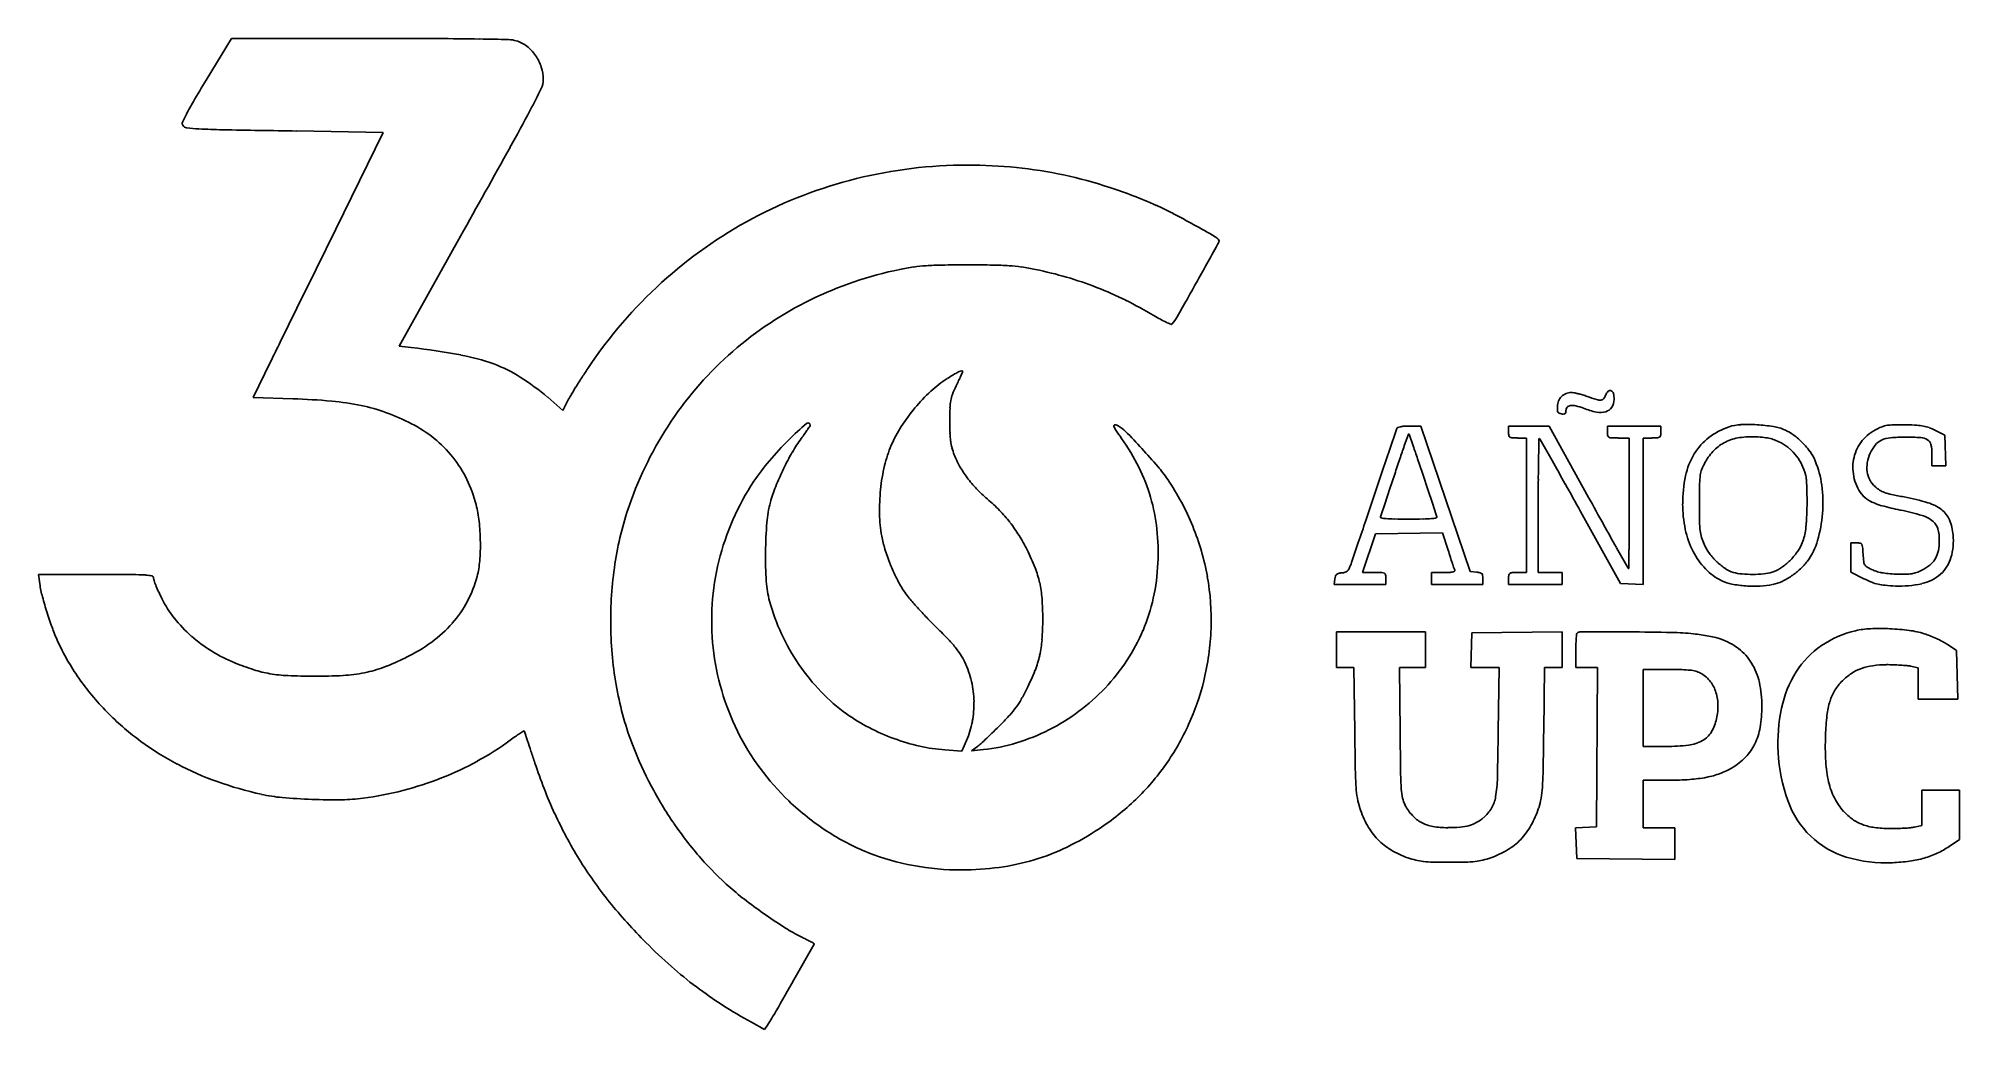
# Model space of a CAD drawing. Header units: millimetres. Extents: x 350 to 25019, y 227 to 12954.
import ezdxf

# ---------------------------------------------------------------- set-up
doc = ezdxf.new("R2010")
doc.units = ezdxf.units.MM

msp = doc.modelspace()

# ---------------------------------------------------------------- linework, layer by layer
at = {"color": 7, "linetype": 'Continuous', "lineweight": 25}
for p, q in [((2830, 12954), (2504, 12417)), ((4606, 12954), (2830, 12954)), ((3665, 11766), (4777, 11748)), ((4777, 11748), (4167, 10503)), ((4167, 10503), (3917, 9993)), ((4980, 9004), (5769, 10414)), ((3917, 9993), (3670, 9490)), ((3670, 9490), (3456, 9054)), ((5138, 8985), (4980, 9004)), ((3331, 8801), (3106, 8344)), ((3106, 8344), (3617, 8327)), ((7085, 8178), (6889, 8346)), ((7149, 8303), (7085, 8178)), ((17783, 7919), (17702, 7679)), ((18103, 7976), (17954, 7976)), ((18735, 6109), (18103, 7976)), ((19751, 7976), (19228, 7976)), ((19228, 7976), (19228, 7899)), ((20255, 7061), (19751, 7976)), ((21184, 7976), (20498, 7976)), ((20498, 7976), (20498, 7899)), ((21184, 7899), (21184, 7976)), ((24828, 7861), (24702, 7924)), ((17702, 7679), (17610, 7405)), ((19342, 7823), (19456, 7823)), ((19456, 7823), (19456, 6096)), ((19635, 7802), (19786, 7534)), ((20637, 7823), (20777, 7823)), ((20777, 7823), (20777, 6985)), ((20955, 5941), (20955, 7823)), ((20955, 7823), (21069, 7823)), ((24843, 7468), (24828, 7861)), ((17610, 7405), (17503, 7087)), ((24663, 7619), (24663, 7468)), ((24663, 7468), (24843, 7468)), ((17503, 7087), (17394, 6764)), ((19609, 6096), (19609, 6964)), ((20152, 6878), (20664, 5956)), ((17298, 6480), (17216, 6238)), ((17352, 6096), (17518, 6591)), ((17518, 6591), (18379, 6605)), ((18379, 6605), (18451, 6382)), ((20762, 6150), (20614, 6415)), ((23697, 6477), (23622, 6477)), ((23622, 6477), (23622, 6099)), ((20774, 6393), (20772, 6151)), ((1089, 6071), (350, 6071)), ((350, 6071), (368, 5951)), ((16997, 6013), (16989, 5944)), ((16989, 5944), (17653, 5944)), ((17502, 6096), (17352, 6096)), ((17653, 5944), (17653, 6020)), ((18392, 6096), (18237, 6096)), ((18237, 6096), (18237, 5944)), ((18237, 5944), (18898, 5944)), ((18816, 6101), (18735, 6109)), ((18898, 5944), (18898, 6018)), ((19228, 6020), (19228, 5944)), ((19228, 5944), (19914, 5944)), ((19456, 6096), (19342, 6096)), ((19914, 6096), (19609, 6096)), ((19914, 5944), (19914, 6096)), ((20664, 5956), (20955, 5941)), ((23622, 6099), (23791, 6016)), ((18161, 5334), (17018, 5334)), ((17018, 5334), (17018, 4877)), ((18161, 4877), (18161, 5334)), ((18758, 5321), (18743, 4877)), ((19914, 5335), (18758, 5321)), ((19914, 4877), (19914, 5335)), ((24981, 5093), (24858, 5175)), ((24995, 4470), (24981, 5093)), ((17018, 4877), (17242, 4877)), ((17242, 4877), (17252, 4058)), ((17836, 4045), (17828, 4877)), ((17828, 4877), (18161, 4877)), ((18743, 4877), (19105, 4877)), ((19105, 4877), (19096, 4058)), ((19679, 4058), (19689, 4877)), ((19689, 4877), (19914, 4877)), ((24390, 4894), (24486, 4874)), ((24486, 4874), (24486, 4470)), ((24486, 4470), (24995, 4470)), ((6592, 4053), (6631, 3936)), ((12208, 3803), (11991, 3819)), ((12267, 3940), (12208, 3803)), ((12332, 3807), (12408, 3863)), ((12484, 3823), (12332, 3807)), ((25019, 3302), (24536, 3302)), ((24536, 3302), (24536, 2847)), ((25019, 2668), (25019, 3302)), ((24536, 2847), (24441, 2827)), ((24886, 2578), (25019, 2668)), ((10051, 868), (10309, 1323)), ((9505, 321), (9675, 227)), ((9675, 227), (9712, 285))]:
    msp.add_line(p, q, dxfattribs=at)
at = {"color": 2, "linetype": 'Continuous', "lineweight": 25}
for p, q in [((17941, 7871), (17889, 7723)), ((18001, 7723), (17950, 7871)), ((17699, 7160), (17642, 6987)), ((17766, 7360), (17699, 7160)), ((18191, 7160), (18125, 7360)), ((18249, 6987), (18191, 7160)), ((17642, 6987), (17591, 6838)), ((18299, 6838), (18249, 6987)), ((20091, 5088), (20091, 4877)), ((20091, 4877), (20371, 4877)), ((20371, 4877), (20358, 2832)), ((20955, 4851), (20955, 3861)), ((21279, 4851), (20955, 4851)), ((20955, 3861), (21253, 3861)), ((20955, 2819), (20955, 3429)), ((20955, 3429), (21287, 3429)), ((20358, 2832), (20089, 2817)), ((20089, 2817), (20104, 2426)), ((21361, 2819), (20955, 2819)), ((21361, 2412), (21361, 2819)), ((20104, 2426), (21361, 2412))]:
    msp.add_line(p, q, dxfattribs=at)
at = {"color": 7, "linetype": 'Continuous', "lineweight": 25}
for centre, radius, start, end in [((4606, -245355), 258309, 89.80676, 89.99996), ((5340, -27851), 40803, 89.0511, 89.8067), ((5444, -21567), 34519, 88.4368, 89.051), ((6375, 12551), 388, 73.3214, 88.4368), ((6367, 12527), 414, 52.159, 73.3214), ((6291, 12429), 538, 34.7737, 52.1591), ((6265, 12411), 569, 17.9026, 34.7736), ((6307, 12424), 526, 0, 17.9026), ((26351, -2074), 27905, 148.7145, 149.3704), ((6573, 12424), 260, 334.1479, 0), ((5255, 10416), 3388, 149.3703, 152.4685), ((-1105, 16144), 8791, 332.1157, 334.148), ((2237, 11861), 41.2, 156.1322, 212.1246), ((3870, 11138), 1826, 152.4685, 156.1322), ((-15637, 23833), 25232, 330.8768, 332.1158), ((2262, 11876), 70.8, 212.1246, 262.6548), ((2511, 13805), 2016, 262.6548, 267.1362), ((2884, 21270), 9490, 267.1362, 268.9701), ((12409, 551016), 539322, 268.97002, 269.07109), ((-521249, 305521), 604017, 330.753095, 330.876854), ((12243, 5540), 5783, 103.9108, 118.1019), ((12281, 5389), 5939, 90, 103.9108), ((12281, 5161), 6167, 84.1674, 90), ((12334, 5685), 5640, 77.9306, 84.1674), ((12322, 5627), 5700, 71.7279, 77.9306), ((12080, 4895), 6471, 66.0886, 71.7279), ((12242, 5542), 5781, 118.102, 132.2957), ((13184, 7385), 3748, 62.4961, 66.0887), ((9803, 890), 11069, 60.8942, 62.4962), ((1325, -14337), 28498, 60.2633, 60.8943), ((15396, 10295), 130, 31.7175, 60.2633), ((15485, 10349), 26, 330.9727, 31.7174), ((-374242, 226621), 445739, 330.90006, 330.97271), ((12353, 5329), 4753, 101.4531, 116.0661), ((12066, 6743), 3311, 98.3096, 101.4531), ((11886, 7979), 2061, 93.8262, 98.3096), ((11996, 6330), 3714, 90.7377, 93.8262), ((12281, -15801), 25847, 90, 90.7377), ((12281, -15801), 25847, 89.2623, 90), ((12566, 6330), 3714, 86.1738, 89.2623), ((12676, 7979), 2061, 81.6904, 86.1738), ((12496, 6743), 3311, 78.5469, 81.6904), ((12185, 5207), 4877, 73.7089, 78.5469), ((12236, 5384), 4693, 68.7293, 73.7089), ((12343, 5432), 5931, 132.2956, 146.2204), ((12240, 5394), 4682, 63.7438, 68.7294), ((-78130, 61808), 106850, 330.61569, 330.90011), ((12277, 5484), 4580, 116.0661, 131.0907), ((12178, 5269), 4821, 58.8668, 63.7438), ((15857, 11359), 2293, 238.8668, 241.308), ((14495, 9650), 550, 318.7319, 330.6157), ((15342, 10418), 1220, 241.308, 245.222), ((15459, 10672), 1500, 245.222, 247.7849), ((14897, 9296), 14.1, 247.7848, 318.7319), ((-203531, 110792), 230638, 333.75497, 333.8251), ((3774, -2131), 11200, 79.7237, 83.0067), ((5312, 6350), 2580, 69.9587, 79.7237), ((12267, 5495), 4565, 131.0907, 146.1415), ((5589, 7109), 1772, 57.6362, 69.9587), ((14823, 3773), 8914, 146.2204, 147.1758), ((14064, 5428), 3762, 121.2209, 122.8758), ((12403, 8168), 558, 114.4499, 121.2209), ((12229, 8550), 139, 99.6365, 114.4499), ((-1343, 14687), 14834, 335.8545, 336.0699), ((12208, 8677), 9.89, 0, 99.6365), ((12200, 8677), 17.8, 336.0699, 360), ((4892, 6010), 3073, 49.4777, 57.6362), ((13849, 4382), 7766, 148.1502, 149.097), ((14631, 3897), 8686, 147.1759, 148.1501), ((13368, 6729), 2302, 132.6321, 139.9934), ((12879, 7260), 1581, 122.8759, 132.6321), ((13742, 7731), 1779, 154.6575, 158.5212), ((3884, 12400), 9129, 334.6576, 335.1256), ((7583, 10685), 5052, 335.1256, 335.8544), ((20033, 8233), 174, 112.8073, 135.2402), ((20031, 8237), 170, 90, 112.8072), ((20031, 8237), 170, 78.8807, 89.9999), ((19846, 7293), 1133, 76.1379, 78.8806), ((19809, 7143), 1287, 73.3563, 76.1378), ((20618, 8316), 155, 136.1525, 159.1832), ((20531, 8400), 33.6, 64.93, 136.1524), ((20521, 8380), 56.2, 14.0999, 64.9298), ((20316, 8328), 267, 358.0925, 14.0999), ((3316, -807), 9139, 84.9817, 88.1158), ((3836, 5108), 3201, 78.1275, 84.9817), ((4010, 5939), 2352, 69.9198, 78.1275), ((3845, 5487), 2833, 62.781, 69.9199), ((8122, 7811), 1090, 149.097, 153.127), ((13381, 6718), 2319, 139.9934, 147.331), ((18019, 8039), 5966, 178.3594, 180.0001), ((12673, 8192), 619, 169.688, 178.3594), ((12484, 8227), 426, 158.5212, 169.688), ((20058, 8219), 204, 157.02, 177.165), ((20360, 8204), 506, 177.1649, 182.5525), ((19914, 8184), 59.2, 182.5525, 208.6858), ((19891, 8172), 33.8, 208.6858, 246.6861), ((20039, 8227), 184, 135.2402, 157.0201), ((19923, 8247), 115, 246.6862, 261.9168), ((19937, 8158), 25.5, 306.7902, 345.4924), ((19869, 8175), 95.5, 345.4923, 359.9999), ((20029, 8175), 64.2, 137.6806, 180.0001), ((20032, 8172), 68.7, 97.4569, 137.6807), ((20047, 8054), 188, 75.9017, 97.457), ((19900, 7467), 793, 68.4875, 75.9017), ((19798, 7107), 1325, 70.6349, 73.3563), ((20549, 9113), 976, 248.4874, 258.6446), ((21339, 11491), 3322, 250.6348, 252.8478), ((20407, 8405), 254, 258.6446, 286.2759), ((20404, 8463), 153, 252.8477, 273.529), ((20411, 8357), 47.3, 273.529, 319.9302), ((20329, 8426), 154, 319.9303, 339.1832), ((20441, 8287), 131, 286.2759, 328.1476), ((20378, 8326), 205, 328.1476, 358.0925), ((4364, 6496), 1699, 51.0869, 62.7811), ((12370, 5426), 4689, 146.1415, 160.8931), ((13101, 4676), 4412, 130.8959, 134.9216), ((7750, 9622), 2999, 324.4557, 325.7132), ((10232, 7988), 29.6, 360, 130.8959), ((4401, 11905), 7051, 325.7132, 326.1721), ((10246, 7988), 15.6, 326.1721, 0.0001), ((12822, 7077), 1655, 147.3309, 156.7805), ((16624, 8039), 4571, 180, 181.9034), ((14173, 7980), 12.3, 84.5828, 194.3912), ((14327, 8020), 172, 194.3912, 213.3913), ((14164, 7882), 111, 61.845, 84.5827), ((17112, 9855), 3506, 213.3914, 215.5105), ((14034, 7640), 385, 44.1263, 61.845), ((6130, -26), 11396, 42.597, 44.1264), ((18763, 7588), 1034, 159.8701, 161.3316), ((17814, 7936), 23.4, 111.1798, 159.8702), ((17878, 7771), 200, 101.1306, 111.1797), ((17910, 7608), 367, 93.4156, 101.1306), ((17954, 6882), 1094, 90, 93.4155), ((19545, 7899), 317, 180, 188.2903), ((19928, 8281), 150, 261.9167, 272.5235), ((19934, 8162), 30.7, 272.5234, 306.7902), ((20780, 7899), 282, 180, 189.4901), ((20866, 7899), 317, 351.7097, 0), ((22339, 7121), 891, 108.2666, 127.2621), ((22235, 7436), 559, 92.7661, 108.2666), ((22305, 5987), 2010, 86.7842, 92.7662), ((22305, 5983), 2013, 80.7783, 86.7842), ((22529, 7362), 617, 66.2768, 80.7782), ((22535, 7375), 602, 53.6424, 66.2768), ((24254, 7366), 645, 108.0814, 130.6786), ((24106, 7818), 169, 94.9642, 108.0813), ((24262, 6028), 1966, 92.7893, 94.9642), ((24270, 5855), 2139, 90.426, 92.7893), ((24273, 5414), 2580, 88.3729, 90.4261), ((24268, 5231), 2763, 85.8316, 88.3729), ((24416, 7257), 732, 79.0054, 85.8316), ((24460, 7486), 499, 70.405, 79.0054), ((24397, 7307), 688, 63.6467, 70.4049), ((4454, 6607), 1556, 38.5972, 51.087), ((13139, 4637), 4466, 134.9216, 139.6526), ((11626, 6727), 1839, 143.641, 150.1522), ((5833, 10992), 5355, 323.641, 324.4558), ((12732, 7116), 1557, 156.7805, 166.9237), ((13089, 7922), 1035, 181.9034, 187.6368), ((12729, 7873), 671, 187.6368, 195.1081), ((13013, 7950), 966, 195.108, 200.7935), ((12034, 6232), 2732, 26.444, 35.5106), ((8507, 2159), 8168, 40.4412, 42.5971), ((19260, 7858), 28.9, 188.2903, 236.3099), ((19273, 7878), 53, 236.3099, 267.2151), ((19342, 9297), 1473, 267.2151, 270), ((142396, 5290), 122804, 178.82263, 178.93516), ((19622, 7813), 3.79, 44.9999, 178.8226), ((19578, 7770), 65.4, 29.3869, 45.0001), ((20529, 7857), 27.8, 189.4901, 241.3895), ((20549, 7893), 68.7, 241.3895, 268.1662), ((20637, 10667), 2843, 268.1661, 270), ((21069, 9297), 1473, 270, 272.7849), ((21138, 7878), 53, 272.7849, 303.6901), ((21152, 7858), 28.9, 303.6901, 351.7097), ((22253, 7234), 748, 127.2621, 148.9155), ((22351, 7185), 682, 135.0742, 151.0214), ((22258, 7278), 551, 116.3527, 135.0742), ((22288, 7218), 618, 98.8304, 116.3527), ((22351, 6814), 1026, 86.8481, 98.8303), ((22315, 6152), 1689, 83.324, 86.8481), ((22440, 7223), 611, 75.7953, 83.324), ((22467, 7329), 502, 67.329, 75.7953), ((22343, 7032), 824, 61.4879, 67.329), ((22468, 7264), 560, 48.7619, 61.4879), ((22415, 7203), 641, 37.258, 48.7618), ((22343, 7115), 925, 44.482, 53.6424), ((22337, 7109), 933, 35.3573, 44.4819), ((22579, 7281), 637, 23.2024, 35.3572), ((24181, 7451), 532, 156.7669, 182.8473), ((24180, 7451), 532, 130.6786, 156.7669), ((24289, 7442), 457, 140.7129, 156.1379), ((24112, 7587), 229, 114.8393, 140.7129), ((24169, 7464), 365, 95.5709, 114.8393), ((24314, 5978), 1857, 89.8065, 95.5709), ((24310, 4652), 3183, 86.198, 89.8064), ((24508, 7641), 188, 57.7897, 86.198), ((24558, 7719), 95.1, 12.126, 57.7898), ((24092, 7619), 572, 0, 12.126), ((4454, 6607), 1556, 26.1072, 38.5972), ((11877, 5710), 2810, 139.6526, 146.3472), ((13054, 5910), 3484, 154.2154, 158.2678), ((13026, 5923), 3454, 150.1522, 154.2154), ((13670, 6898), 2521, 166.9238, 173.995), ((13058, 7967), 1014, 200.7936, 209.9171), ((13456, 8196), 1473, 209.9171, 216.8116), ((12386, 6407), 2338, 16.2557, 26.444), ((13297, 6242), 1874, 34.0088, 40.4412), ((43168, 7134), 23559, 178.9351, 179.6078), ((-65200, -40277), 97512, 29.1578, 29.36062), ((22394, 7149), 913, 148.9154, 168.1993), ((22002, 7301), 317, 157.5115, 171.8653), ((22558, 7071), 919, 151.0213, 157.5114), ((22391, 7184), 671, 26.0244, 37.258), ((22370, 7174), 694, 15.0707, 26.0244), ((22085, 7069), 1174, 7.2247, 23.2024), ((24294, 7457), 646, 182.8473, 205.421), ((24190, 7444), 361, 170.0962, 188.4787), ((24348, 7416), 522, 156.1379, 170.0962), ((4326, 6545), 1698, 14.4115, 26.1073), ((12239, 5469), 3245, 146.3472, 166.209), ((11657, 6467), 1981, 158.2678, 164.4529), ((13713, 6893), 2563, 173.9951, 181.0189), ((13583, 8291), 1632, 216.8115, 223.3765), ((13665, 8369), 1744, 223.3764, 229.6217), ((12071, 5414), 3354, 22.3463, 34.0088), ((68075, 6964), 48466, 179.6078, 180), ((-141992, -83120), 185447, 29.03247, 29.15783), ((23200, 6981), 1736, 168.1994, 180.1176), ((41824, 6985), 20145, 179.2742, 180), ((22499, 7230), 818, 171.8652, 179.2742), ((22725, 7270), 327, 4.4596, 15.0708), ((20185, 7072), 2875, 2.3169, 4.4597), ((19707, 7052), 3353, 0.1251, 2.3169), ((21474, 6992), 1791, 355.5766, 7.2247), ((24037, 7335), 361, 205.4209, 224.3598), ((24149, 7437), 320, 188.4787, 208.1594), ((24165, 7446), 338, 208.1594, 227.0546), ((24190, 7472), 374, 227.0545, 238.1335), ((24165, 7433), 328, 238.1335, 250.3753), ((4545, 6601), 1472, 5.9237, 14.4115), ((11957, 5569), 4253, 160.8931, 171.3831), ((11067, 6631), 1368, 164.4529, 175.5495), ((11074, 5322), 2255, 44.1989, 49.6217), ((12365, 6401), 2360, 6.1183, 16.2557), ((141420, 73803), 138331, 208.84761, 209.01354), ((-57235, 6985), 78012, 359.76398, 0.00004), ((23074, 6981), 1611, 180.1176, 191.8347), ((36855, 6985), 15177, 180, 180.8835), ((15442, 7145), 7620, 356.9537, 358.3311), ((18681, 7050), 4380, 358.3311, 0.1251), ((24048, 7345), 377, 224.3597, 242.713), ((24218, 7675), 748, 242.713, 254.8223), ((25026, 10655), 3835, 254.8223, 258.4275), ((24298, 7806), 724, 250.3753, 257.8212), ((25389, 12860), 5894, 257.8211, 259.4103), ((23734, 4008), 3111, 73.5928, 79.4102), ((24461, 6476), 538, 52.2789, 73.5927), ((3193, 6461), 2831, 0.722, 5.9238), ((15146, 6314), 5459, 175.5495, 179.5167), ((12888, 6878), 1738, 181.0189, 190.4163), ((11335, 5576), 1891, 38.0104, 44.1989), ((11343, 5582), 1881, 31.8046, 38.0105), ((12243, 5485), 3167, 10.1719, 22.3463), ((-241430, 94105), 273164, 341.28999, 341.35302), ((82027, 40863), 70415, 209.01351, 209.28853), ((-18620, 6826), 39397, 359.3705, 359.764), ((22892, 6770), 1212, 180.8835, 186.5047), ((21862, 6803), 1190, 351.5231, 356.9537), ((21563, 6985), 1701, 343.6778, 355.5766), ((23566, 3522), 3446, 73.6257, 78.4275), ((24429, 6459), 385, 49.5358, 73.6257), ((24547, 6598), 202, 12.6298, 49.5357), ((24597, 6652), 315, 22.2725, 52.2789), ((24269, 6518), 670, 5.1813, 22.2725), ((3258, 6461), 2767, 355.4982, 0.722), ((12593, 6824), 1438, 190.4163, 197.3579), ((11070, 5413), 2202, 26.2911, 31.8046), ((11886, 6350), 2842, 357.2998, 6.1183), ((22613, 6884), 1140, 191.8348, 207.0163), ((22178, 6688), 492, 186.5047, 196.609), ((22381, 6749), 705, 196.609, 204.3288), ((22323, 6723), 641, 204.3288, 216.4628), ((22436, 6703), 605, 323.42, 336.0162), ((22340, 6746), 710, 336.0162, 343.3432), ((22433, 6718), 613, 343.3432, 351.5231), ((22381, 6745), 849, 323.6689, 343.6778), ((23697, 6241), 236, 78.9922, 90.0001), ((23736, 6443), 30.7, 29.4759, 78.9921), ((23693, 6418), 80.5, 4.8346, 29.4758), ((20868, 6179), 2916, 2.9857, 4.8345), ((24097, 6511), 663, 346.0785, 356.4599), ((24147, 6508), 612, 356.4598, 12.6298), ((24145, 6507), 794, 343.9795, 5.1812), ((4866, 6335), 1154, 345.4561, 355.4982), ((12571, 5476), 4873, 171.3831, 180.8546), ((12207, 5477), 3212, 166.209, 186.2209), ((15156, 6313), 5470, 179.5167, 183.4633), ((13658, 7157), 2554, 197.3579, 201.8736), ((13691, 7170), 2590, 201.8735, 206.3677), ((10159, 4963), 3218, 21.7813, 26.2911), ((12006, 6344), 2722, 347.7504, 357.2998), ((16917, 6280), 296, 331.4258, 340.2108), ((14019, 7323), 3376, 340.2108, 341.258), ((53532, 17775), 36884, 197.9918, 198.1351), ((41737, 13912), 24473, 198.1351, 198.3299), ((48120, 16027), 31198, 198.3299, 198.4583), ((22433, 6792), 938, 207.0163, 223.8962), ((22502, 6855), 864, 216.4628, 226.1677), ((22452, 6803), 791, 226.1677, 236.2112), ((22302, 6792), 765, 302.9724, 313.3276), ((22269, 6827), 813, 313.3277, 323.4199), ((22478, 6674), 728, 312.986, 323.669), ((25527, 6422), 1749, 182.9857, 186.01), ((23894, 6250), 108, 186.0099, 209.0511), ((23869, 6236), 79.4, 209.0511, 237.7892), ((24204, 6768), 708, 237.7892, 243.5386), ((24233, 6707), 654, 297.4619, 307.9381), ((24455, 6422), 293, 307.9381, 327.0316), ((24454, 6423), 294, 327.0316, 346.0786), ((24477, 6412), 449, 311.4996, 343.9795), ((2001, 6196), 1652, 188.5285, 194.5027), ((1089, -103728), 109798, 89.75587, 89.99995), ((1545, 3297), 2773, 86.297, 89.7558), ((1694, 5593), 472, 76.1984, 86.297), ((1800, 6023), 29.3, 360, 76.1983), ((1914, 6023), 84.9, 180, 200.1343), ((3787, 6710), 2080, 200.1342, 202.1127), ((3727, 6685), 2016, 202.1126, 204.5666), ((4560, 6414), 1469, 332.097, 345.4561), ((10971, 6060), 1277, 183.4633, 195.0887), ((12804, 6731), 1600, 206.3677, 212.8159), ((11961, 5683), 1277, 12.7891, 21.7813), ((11904, 5670), 1336, 4.0411, 12.7891), ((12259, 5488), 3150, 357.9637, 10.1719), ((17193, 5991), 197, 162.5491, 173.4362), ((17050, 6036), 47.5, 131.2323, 162.5491), ((17056, 6029), 56.6, 103.3265, 131.2322), ((17117, 5775), 318, 95.5377, 103.3265), ((17062, 6333), 243, 275.5377, 285.6306), ((17107, 6175), 78.7, 285.6307, 309.008), ((17103, 6179), 84, 309.008, 331.4258), ((17502, 2494), 3602, 88.4195, 90), ((17600, 6018), 76.3, 63.1613, 88.4195), ((17622, 6062), 27.7, 10.0594, 63.1613), ((17385, 6020), 268, 360, 10.0594), ((18392, 7915), 1819, 270, 272.3323), ((18456, 6344), 247, 272.3323, 282.5061), ((18498, 6157), 55.2, 282.5061, 307.3485), ((19092, 6337), 594, 198.4583, 200.665), ((18524, 6123), 12.7, 307.3486, 20.665), ((18779, 5716), 387, 77.648, 84.4032), ((18852, 6050), 44.6, 44.5354, 77.6481), ((18856, 6054), 39.4, 8.4741, 44.5355), ((18617, 6018), 281, 360, 8.4741), ((19545, 6020), 317, 171.7097, 180), ((19260, 6061), 28.9, 123.6901, 171.7097), ((19273, 6041), 53, 92.7849, 123.6901), ((19342, 4623), 1473, 90, 92.7849), ((20768, 6153), 6.41, 209.3039, 270.0001), ((20768, 6151), 3.78, 270.0001, 359.3433), ((22287, 6651), 734, 223.8962, 244.1687), ((22193, 6459), 520, 244.1688, 259.1242), ((22209, 6440), 355, 236.2112, 254.4816), ((22390, 7484), 1565, 259.1242, 265.7038), ((22282, 6701), 626, 254.4817, 264.8042), ((22358, 7535), 1463, 264.8043, 270.277), ((22396, 7556), 1637, 265.7038, 272.2491), ((22358, 7525), 1454, 270.277, 275.7509), ((22425, 6806), 886, 272.2491, 282.6144), ((22446, 6652), 576, 275.7509, 286.6786), ((22491, 6501), 418, 286.6786, 302.9724), ((22489, 6522), 595, 282.6144, 294.9079), ((22366, 6787), 887, 294.9078, 304.019), ((22348, 6814), 919, 304.019, 312.986), ((24452, 7360), 1497, 243.789, 247.9831), ((24060, 6479), 384, 243.5386, 252.9976), ((24093, 6471), 539, 247.9831, 256.9746), ((24132, 6713), 629, 252.9977, 259.5373), ((24120, 6587), 658, 256.9746, 264.8904), ((24182, 6987), 908, 259.5373, 264.9198), ((24323, 8862), 2942, 264.8904, 267.4957), ((24282, 8111), 2037, 264.9198, 267.8619), ((24251, 7218), 1297, 267.4957, 282.5641), ((24320, 9134), 3060, 267.8619, 270.1408), ((24327, 6581), 507, 270.1408, 278.746), ((24356, 6391), 315, 278.746, 290.3888), ((24252, 6671), 614, 290.3887, 297.4618), ((24416, 6481), 541, 282.5641, 311.4996), ((4211, 6768), 3934, 194.5026, 197.6264), ((4475, 7027), 2838, 204.5665, 206.4655), ((3225, 6405), 1442, 206.4654, 218.401), ((4562, 6413), 1467, 318.7256, 332.097), ((12240, 6402), 2591, 195.0887, 204.9748), ((12169, 6321), 844, 212.8159, 219.6712), ((15072, 8729), 4616, 219.6712, 221.6199), ((9485, 5499), 3761, 0, 4.041), ((12379, 6263), 2340, 337.055, 347.7503), ((4390, 6825), 4122, 197.6264, 200.7149), ((3498, 6621), 1790, 218.401, 228.55), ((4442, 6518), 1627, 306.0841, 318.7256), ((15514, 9122), 5207, 221.6199, 223.5752), ((15288, 8907), 4895, 223.5752, 225.6234), ((9491, 5499), 3755, 355.9382, 0), ((2943, 6277), 2575, 200.7149, 205.1085), ((3322, 6455), 2994, 205.1086, 210.328), ((3576, 6709), 1907, 228.55, 238.3814), ((4078, 7018), 2245, 296.153, 306.0842), ((12536, 5476), 4838, 180.8546, 190.3591), ((12403, 6478), 2771, 204.9747, 214.3769), ((5520, -1076), 9071, 44.1952, 45.6235), ((10774, 4032), 1744, 39.3501, 44.1952), ((11916, 5327), 1324, 347.0994, 355.9383), ((12383, 6261), 2335, 326.3482, 337.0549), ((12132, 5493), 3278, 346.1131, 357.9637), ((23968, 4106), 1275, 102.8968, 124.4807), ((23916, 4332), 1043, 92.3501, 102.8968), ((23994, 2432), 2945, 87.4872, 92.3502), ((23994, 2419), 2958, 82.6187, 87.4872), ((24228, 4232), 1130, 72.6312, 82.6187), ((24265, 4348), 1008, 68.185, 72.6313), ((24010, 3711), 1694, 65.1714, 68.185), ((24038, 3772), 1627, 62.1317, 65.1714), ((24484, 4616), 672, 56.2448, 62.1317), ((3381, 6489), 3062, 210.328, 215.4601), ((3605, 6756), 1962, 238.3814, 248.0054), ((4201, 8233), 3555, 248.0053, 252.2548), ((3622, 7946), 3279, 290.7588, 296.153), ((12191, 5475), 3195, 186.221, 206.2909), ((11396, 4542), 939, 32.3202, 39.35), ((11427, 4562), 903, 25.0776, 32.3201), ((11097, 4407), 1267, 13.2546, 25.0775), ((11945, 5320), 1295, 338.1356, 347.0994), ((12081, 6462), 2699, 316.7416, 326.3481), ((23906, 4196), 1166, 124.4808, 147.5577), ((3494, 6570), 3200, 215.4601, 220.477), ((3573, 6270), 1494, 252.2548, 260.3746), ((3638, 6656), 1886, 260.3746, 267.3906), ((3912, 12659), 7895, 267.3907, 269.8124), ((3907, 11244), 6480, 269.8125, 273.1519), ((4158, 6686), 1915, 273.1519, 281.4278), ((4226, 6354), 1576, 281.4279, 290.7587), ((12356, 6446), 2714, 214.3769, 223.8757), ((11120, 4413), 1244, 1.2683, 13.2546), ((9925, 6131), 3471, 333.8421, 338.1356), ((12168, 5484), 3241, 335.5726, 346.1131), ((24097, 4075), 1392, 147.5577, 168.3854), ((23940, 4267), 611, 134.2541, 148.6473), ((24072, 4132), 800, 123.3927, 134.2541), ((23969, 4289), 613, 110.1289, 123.3927), ((23999, 4206), 700, 97.842, 110.1289), ((24084, 3590), 1322, 90.2085, 97.842), ((24089, 2129), 2784, 88.3632, 90.2085), ((24085, 1970), 2942, 86.5931, 88.3632), ((24105, 2301), 2610, 84.8328, 86.5932), ((24298, 4436), 467, 78.5403, 84.8328), ((3867, 6888), 3691, 220.477, 224.9846), ((11812, 5343), 4102, 190.3591, 201.1166), ((12087, 6187), 2341, 223.8757, 234.4889), ((12037, 5000), 1075, 323.7943, 330.3043), ((10860, 5672), 2429, 330.3043, 333.8422), ((12184, 6365), 2557, 306.6619, 316.7416), ((24304, 4150), 994, 162.7471, 173.5215), ((23955, 4258), 628, 148.6474, 162.747), ((3751, 6772), 3527, 224.9846, 233.7608), ((12122, 6235), 2400, 234.4889, 242.5608), ((11140, 4413), 1223, 349.178, 1.2683), ((9934, 6885), 3899, 315.2649, 317.8002), ((11912, 5092), 1229, 317.8002, 323.7942), ((12135, 6432), 2640, 296.8216, 306.6619), ((24974, 3895), 2288, 168.3854, 182.7399), ((26608, 3888), 3313, 173.5215, 177.9167), ((8796, 707), 4022, 125.2455, 126.4163), ((7647, 2332), 2031, 123.2936, 125.2455), ((9315, -207), 5069, 122.6315, 123.2936), ((6584, 4058), 4.64, 35.3242, 122.6315), ((6562, 4043), 31.7, 18.6827, 35.3241), ((12180, 5469), 3183, 206.2909, 226.4197), ((12281, 6542), 2746, 242.5608, 249.8579), ((12262, 6491), 2691, 249.8579, 257.2245), ((11187, 4404), 1176, 336.7232, 349.178), ((8505, 8251), 5875, 312.1845, 313.1933), ((8175, 8603), 6357, 313.1933, 314.2888), ((7437, 9359), 7414, 314.2888, 315.2649), ((12161, 6379), 2581, 286.8684, 296.8215), ((12281, 5432), 3117, 324.7186, 335.5726), ((101627, 5095), 84381, 180.70465, 181.03971), ((130846, 5121), 113016, 180.54576, 180.8107), ((-25382, 4569), 44480, 358.5698, 359.341), ((-64696, 5095), 84381, 358.96029, 359.29535), ((27237, 3865), 3942, 177.9167, 182.8649), ((3860, 6920), 3711, 233.7607, 242.2101), ((4235, 6889), 3661, 298.6404, 306.4163), ((-20446, -5196), 28575, 18.3569, 18.6362), ((-44305, -13112), 53713, 18.1827, 18.3568), ((12326, 5542), 4653, 201.1166, 207.9958), ((12144, 5970), 2157, 257.2245, 265.9217), ((12090, 4295), 536, 306.3468, 312.1844), ((12245, 6103), 2293, 275.9908, 286.8684), ((24809, 3887), 2122, 182.7399, 199.824), ((3975, 7139), 3958, 242.2101, 250.3793), ((3952, 7439), 4280, 284.6014, 291.5694), ((3998, 7323), 4156, 291.5694, 298.6404), ((12692, 5608), 6280, 198.1827, 204.5256), ((12257, 5449), 3147, 313.918, 324.7185), ((21981, 3650), 4722, 181.0397, 183.7753), ((21744, 3578), 3903, 180.8108, 183.8367), ((17367, 3502), 1718, 350.4199, 358.5698), ((14950, 3650), 4722, 356.2247, 358.9603), ((24736, 3740), 1438, 182.8649, 193.3658), ((4239, 7880), 4744, 250.3794, 257.5115), ((3657, 5251), 2052, 257.5116, 265.041), ((3961, 7404), 4244, 277.5883, 284.6014), ((12645, 5712), 5015, 207.9958, 214.4996), ((18631, 3429), 1365, 183.7754, 189.8049), ((18700, 3373), 852, 183.8367, 191.8382), ((18633, 3288), 435, 329.9969, 350.42), ((18300, 3429), 1365, 350.1951, 356.2246), ((24259, 3627), 948, 193.3658, 206.6828), ((4165, 11109), 7932, 265.041, 267.7964), ((4165, 11100), 7923, 267.7964, 270.5696), ((4221, 5454), 2276, 270.5697, 277.5883), ((11801, 5201), 5299, 204.5257, 211.7295), ((12366, 5665), 3454, 226.4197, 236.7669), ((12095, 5617), 3380, 303.6815, 313.9181), ((18138, 3344), 864, 189.8049, 198.2957), ((18556, 3482), 1305, 198.2957, 209.1058), ((18184, 3265), 324, 191.8381, 208.2878), ((18505, 3438), 690, 208.2878, 222.0817), ((18308, 3260), 424, 222.0816, 241.9421), ((18586, 3315), 488, 311.2835, 329.997), ((18375, 3482), 1305, 330.8942, 341.7043), ((18794, 3344), 864, 341.7043, 350.1951), ((23941, 3574), 1200, 199.824, 226.0006), ((24109, 3552), 780, 206.6828, 222.0959), ((24031, 3481), 674, 222.096, 234.9913), ((12524, 5628), 4868, 214.4995, 221.0973), ((12124, 5296), 3012, 236.7669, 248.2335), ((12094, 5619), 3381, 295.6627, 303.6815), ((18168, 3266), 860, 209.1058, 223.8736), ((18339, 3318), 489, 241.942, 260.1678), ((18445, 3930), 1111, 260.1677, 270.0439), ((18445, 4649), 1829, 270.0439, 275.0006), ((18546, 3490), 666, 275.0007, 285.5373), ((18600, 3297), 465, 285.5373, 298.5009), ((18595, 3305), 474, 298.501, 311.2835), ((18764, 3266), 860, 316.1264, 330.8942), ((23978, 3406), 583, 234.9913, 249.3749), ((24024, 3529), 714, 249.3749, 262.1763), ((24124, 4256), 1448, 262.1763, 269.7199), ((24132, 5763), 2955, 269.7198, 271.5524), ((24130, 5826), 3018, 271.5523, 273.3562), ((24150, 5485), 2677, 273.3561, 275.1387), ((24350, 3257), 439, 275.1387, 281.9212), ((12123, 5292), 3008, 248.2334, 259.7068), ((12305, 5180), 2895, 286.6531, 295.6627), ((18148, 3246), 832, 223.8736, 238.9214), ((18313, 3521), 1153, 238.9214, 250.7066), ((18618, 3521), 1153, 289.2934, 301.0786), ((18784, 3246), 832, 301.0786, 316.1264), ((23890, 3521), 1126, 226.0005, 253.1988), ((24247, 3545), 1160, 285.9547, 294.7718), ((24281, 3472), 1079, 294.7719, 304.0778), ((11848, 5231), 5355, 211.7295, 218.8928), ((11854, 5044), 3979, 221.0972, 228.7713), ((12199, 5715), 3438, 259.7068, 270.0876), ((12199, 5904), 3627, 270.0876, 277.7221), ((12291, 5225), 2942, 277.7221, 286.6532), ((18293, 3464), 1092, 250.7067, 256.3803), ((18215, 3142), 761, 256.3804, 263.8159), ((18288, 3811), 1434, 263.816, 268.8091), ((18466, 12374), 9999, 268.8092, 270), ((18466, 12374), 9999, 270, 271.1908), ((18644, 3811), 1434, 271.1909, 276.184), ((18716, 3142), 761, 276.1841, 283.6196), ((18638, 3464), 1092, 283.6197, 289.2933), ((24075, 4132), 1765, 253.1987, 272.6241), ((24047, 4740), 2373, 272.6241, 277.98), ((24183, 3771), 1395, 277.98, 285.9547), ((11894, 5090), 4040, 228.7712, 232.6308), ((12799, 5998), 6577, 218.8928, 225.0332), ((13609, 7335), 6865, 232.6308, 235.2253), ((13434, 7083), 6558, 235.2254, 237.8361), ((11215, 3555), 2391, 237.8361, 243.3804), ((13396, 6596), 7422, 225.0332, 228.4973), ((5051, -8744), 11367, 63.0408, 63.3804), ((7279, -4365), 6454, 62.5219, 63.0408), ((2825, -12929), 16107, 62.3425, 62.5219), ((10286, 1308), 32.9, 48.3946, 62.3426), ((10302, 1327), 8.41, 330.4017, 48.3945), ((12038, 5060), 5372, 228.4973, 232.9112), ((11945, 4937), 5217, 232.9112, 237.3959), ((-66704, 44501), 88291, 330.08357, 330.38288), ((12661, 6057), 6547, 237.3959, 241.1789), ((5399, 3012), 5103, 327.6942, 330.0835)]:
    msp.add_arc(centre, radius, start, end, dxfattribs=at)
at = {"color": 2, "linetype": 'Continuous', "lineweight": 25}
for centre, radius, start, end in [((35893, 1442), 19068, 160.769, 161.2966), ((17945, 7869), 4.82, 19.2825, 160.7175), ((-2, 1442), 19068, 18.7034, 19.231), ((53270, -4441), 37414, 161.2965, 161.6151), ((-17379, -4441), 37414, 18.3849, 18.7035), ((17594, 6809), 12.2, 159.8051, 258.2892), ((16768, 7113), 869, 339.8049, 341.4864), ((17698, 7310), 524, 258.2892, 264.9884), ((17778, 8218), 1435, 264.9883, 269.1734), ((17945, 19804), 13022, 269.1734, 270), ((17945, 19804), 13022, 270, 270.8266), ((18112, 8218), 1435, 270.8266, 275.0117), ((18192, 7310), 524, 275.0116, 281.7108), ((18296, 6809), 12.2, 281.7108, 20.1949), ((19123, 7113), 869, 198.5136, 200.1951), ((21730, 5122), 1638, 175.7636, 178.2907), ((22419, 5071), 2329, 174.284, 175.7636), ((20125, 5301), 23.4, 134.9999, 174.284), ((20153, 5272), 63.1, 89.8365, 135), ((19476, -231930), 237267, 89.6879, 89.83641), ((20541, -36390), 41724, 88.9245, 89.6879), ((21263, 2076), 3251, 83.9834, 88.9245), ((21362, 3017), 2304, 81.5719, 83.9835), ((21309, 2657), 2668, 79.4114, 81.5719), ((21362, 2941), 2379, 77.2347, 79.4114), ((21771, 4745), 530, 70.5986, 77.2346), ((21664, 4442), 851, 52.6805, 70.5986), ((22851, 5088), 2760, 178.2906, 180), ((21764, 4573), 687, 31.6362, 52.6805), ((21279, -3118), 7970, 88.7459, 90), ((21429, 3703), 1146, 83.4995, 88.7459), ((21503, 4357), 489, 74.7821, 83.4994), ((21554, 4545), 294, 62.0138, 74.7819), ((21513, 4468), 381, 39.3859, 62.0138), ((21459, 4423), 452, 19.4714, 39.3859), ((21668, 4514), 799, 12.3658, 31.6363), ((21364, 4390), 552, 1.6625, 19.4715), ((21060, 4381), 1421, 359.8452, 12.3659), ((21360, 4331), 550, 328.9342, 348.169), ((21117, 4382), 799, 348.169, 1.6626), ((20862, 4381), 1619, 350.3304, 359.8452), ((21571, 4204), 304, 298.9496, 328.9342), ((21670, 4244), 800, 334.2069, 350.3304), ((21249, 6195), 2333, 270.107, 277.1005), ((21475, 4378), 502, 277.1004, 298.9496), ((21675, 4298), 827, 300.9742, 316.203), ((21794, 4184), 662, 316.203, 334.2069), ((21445, 5115), 1680, 273.7879, 281.1304), ((21543, 4615), 1171, 281.1305, 290.0977), ((21634, 4365), 905, 290.0978, 300.9742), ((21287, 7504), 4075, 270, 273.7878)]:
    msp.add_arc(centre, radius, start, end, dxfattribs=at)

doc.saveas('drawing.dxf')
